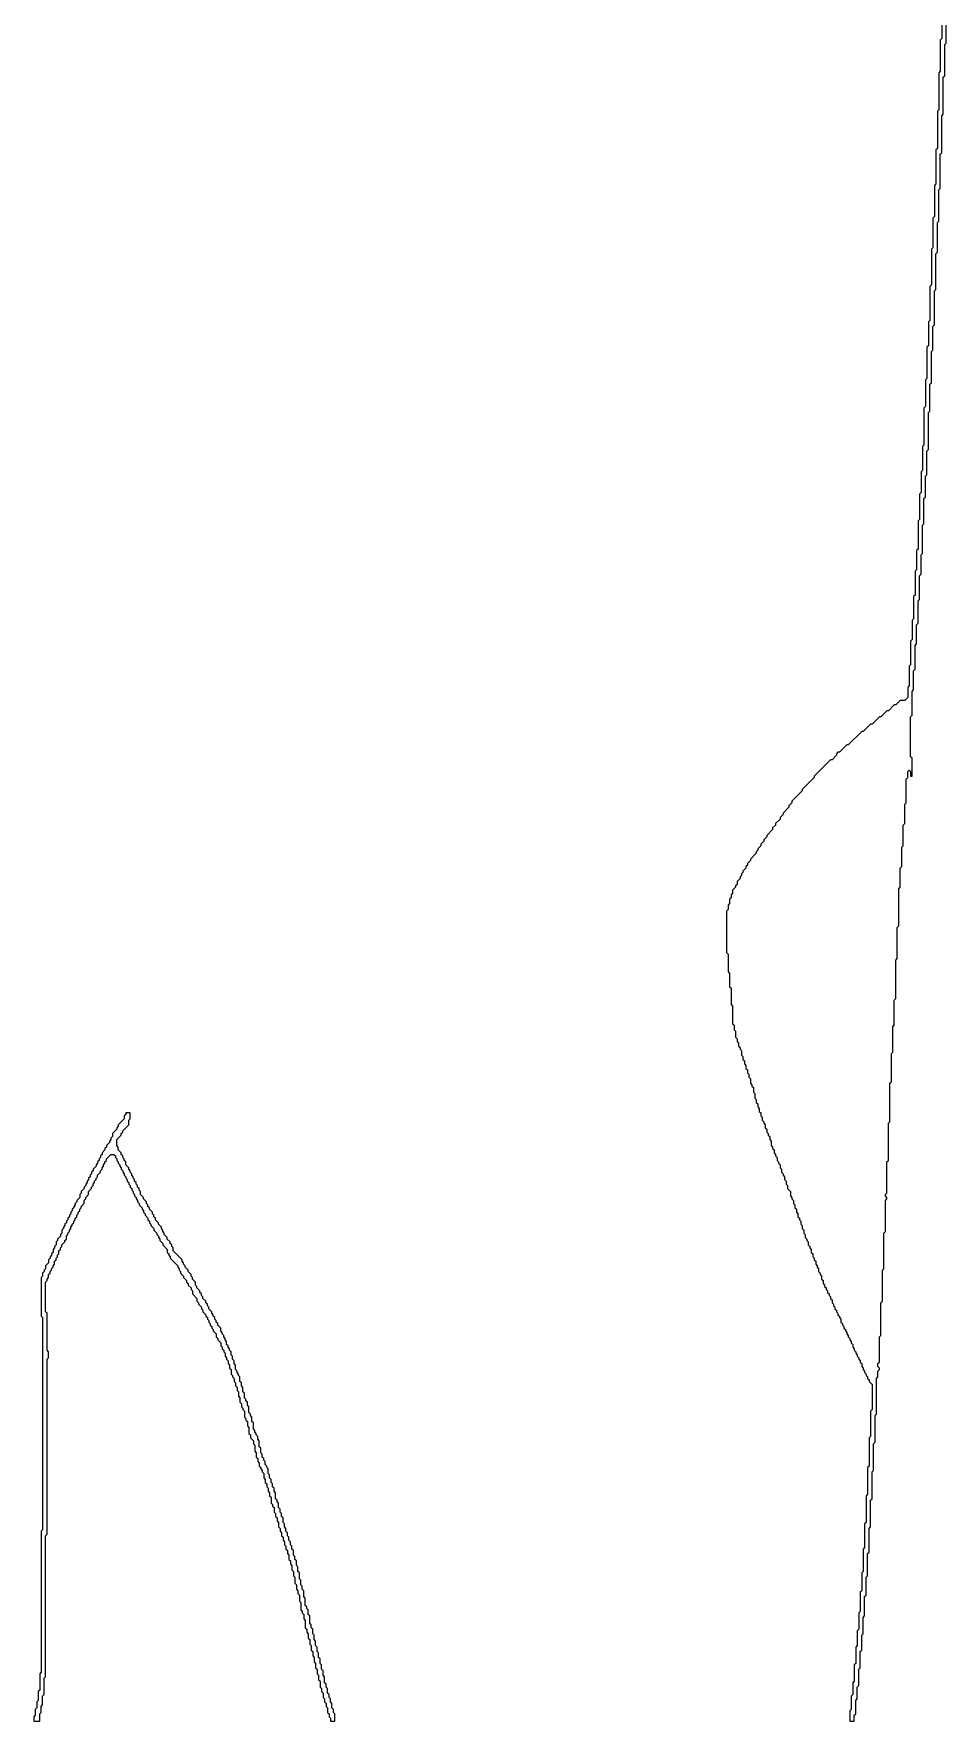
# Model space of a CAD drawing. Header units: metres. Extents: x 0 to 100, y 0 to 128.
# Drawn here: x 19.4 to 34.77, y 0.03 to 28.46 of the extents above; entities that cross this region are included whole.
import ezdxf

# ---------------------------------------------------------------- set-up
doc = ezdxf.new("R2010")
doc.units = ezdxf.units.M

msp = doc.modelspace()

# ---------------------------------------------------------------- linework, layer by layer
msp.add_lwpolyline([(34.7, 28.85), (34.7, 28.375), (34.675, 28.35), (34.675, 27.825), (34.65, 27.8), (34.65, 27.175), (34.625, 27.15), (34.625, 26.525), (34.6, 26.5), (34.6, 25.925), (34.575, 25.9), (34.575, 25.375), (34.55, 25.35), (34.55, 24.85), (34.525, 24.825), (34.525, 24.225), (34.5, 24.2), (34.5, 23.625), (34.475, 23.6), (34.475, 23.2), (34.45, 23.175), (34.45, 22.65), (34.425, 22.625), (34.425, 22.175), (34.4, 22.15), (34.4, 21.525), (34.375, 21.5), (34.375, 21.1), (34.35, 21.075), (34.35, 20.725), (34.325, 20.7), (34.325, 20.275), (34.3, 20.25), (34.3, 19.775), (34.275, 19.75), (34.275, 19.425), (34.25, 19.4), (34.25, 19), (34.225, 18.975), (34.225, 18.6), (34.2, 18.575), (34.2, 18.25), (34.175, 18.225), (34.175, 17.825), (34.15, 17.8), (34.15, 17.475), (34.125, 17.45), (34.125, 17.275), (34.075, 17.225), (34, 17.225), (33.925, 17.15), (33.9, 17.15), (33.8, 17.05), (33.775, 17.05), (33.675, 16.95), (33.65, 16.95), (33.525, 16.825), (33.5, 16.825), (33.375, 16.7), (33.35, 16.7), (33.125, 16.475), (33.1, 16.475), (32.975, 16.35), (32.95, 16.35), (32.925, 16.325), (32.925, 16.3), (32.85, 16.225), (32.825, 16.225), (32.55, 15.95), (32.55, 15.925), (32.35, 15.725), (32.35, 15.7), (32.175, 15.525), (32.175, 15.5), (32.125, 15.45), (32.125, 15.425), (32.025, 15.325), (32.025, 15.3), (31.975, 15.25), (31.975, 15.225), (31.9, 15.15), (31.9, 15.125), (31.85, 15.075), (31.85, 15.05), (31.75, 14.95), (31.75, 14.925), (31.7, 14.875), (31.7, 14.85), (31.65, 14.8), (31.65, 14.775), (31.6, 14.725), (31.6, 14.7), (31.575, 14.675), (31.575, 14.65), (31.475, 14.55), (31.475, 14.525), (31.425, 14.475), (31.425, 14.45), (31.4, 14.425), (31.4, 14.4), (31.35, 14.35), (31.35, 14.325), (31.325, 14.3), (31.325, 14.275), (31.3, 14.25), (31.3, 14.225), (31.25, 14.175), (31.25, 14.125), (31.225, 14.1), (31.225, 14.075), (31.175, 14.025), (31.175, 13.975), (31.15, 13.95), (31.15, 13.9), (31.125, 13.875), (31.125, 13.8), (31.1, 13.775), (31.1, 13.7), (31.075, 13.675), (31.075, 12.975), (31.1, 12.95), (31.1, 12.65), (31.125, 12.625), (31.125, 12.4), (31.15, 12.375), (31.15, 12.1), (31.175, 12.075), (31.175, 11.775), (31.2, 11.75), (31.2, 11.675), (31.225, 11.65), (31.225, 11.55), (31.25, 11.525), (31.25, 11.475), (31.275, 11.45), (31.275, 11.4), (31.3, 11.375), (31.3, 11.35), (31.325, 11.325), (31.325, 11.25), (31.35, 11.225), (31.35, 11.175), (31.375, 11.15), (31.375, 11.1), (31.4, 11.075), (31.4, 11.025), (31.425, 11), (31.425, 10.95), (31.45, 10.925), (31.45, 10.875), (31.475, 10.85), (31.475, 10.775), (31.5, 10.75), (31.5, 10.725), (31.525, 10.7), (31.525, 10.625), (31.55, 10.6), (31.55, 10.525), (31.575, 10.5), (31.575, 10.45), (31.6, 10.425), (31.6, 10.375), (31.625, 10.35), (31.625, 10.3), (31.65, 10.275), (31.65, 10.225), (31.675, 10.2), (31.675, 10.15), (31.7, 10.125), (31.7, 10.1), (31.725, 10.075), (31.725, 10.025), (31.75, 10), (31.75, 9.95), (31.775, 9.925), (31.775, 9.9), (31.8, 9.875), (31.8, 9.825), (31.825, 9.8), (31.825, 9.725), (31.85, 9.7), (31.85, 9.675), (31.875, 9.65), (31.875, 9.6), (31.9, 9.575), (31.9, 9.55), (31.925, 9.525), (31.925, 9.475), (31.95, 9.45), (31.95, 9.425), (31.975, 9.4), (31.975, 9.35), (32, 9.325), (32, 9.275), (32.025, 9.25), (32.025, 9.225), (32.05, 9.2), (32.05, 9.15), (32.075, 9.125), (32.075, 9.075), (32.1, 9.05), (32.1, 9), (32.15, 8.95), (32.15, 8.875), (32.175, 8.85), (32.175, 8.825), (32.2, 8.8), (32.2, 8.75), (32.225, 8.725), (32.225, 8.675), (32.25, 8.65), (32.25, 8.6), (32.275, 8.575), (32.275, 8.525), (32.3, 8.5), (32.3, 8.475), (32.325, 8.45), (32.325, 8.4), (32.35, 8.375), (32.35, 8.325), (32.375, 8.3), (32.375, 8.25), (32.4, 8.225), (32.4, 8.175), (32.425, 8.15), (32.425, 8.125), (32.45, 8.1), (32.45, 8.05), (32.475, 8.025), (32.475, 8), (32.5, 7.975), (32.5, 7.925), (32.525, 7.9), (32.525, 7.85), (32.55, 7.825), (32.55, 7.8), (32.575, 7.775), (32.575, 7.725), (32.6, 7.7), (32.6, 7.675), (32.625, 7.65), (32.625, 7.6), (32.65, 7.575), (32.65, 7.55), (32.675, 7.525), (32.675, 7.475), (32.7, 7.45), (32.7, 7.4), (32.725, 7.375), (32.725, 7.35), (32.75, 7.325), (32.75, 7.3), (32.775, 7.275), (32.775, 7.25), (32.8, 7.225), (32.8, 7.2), (32.825, 7.175), (32.825, 7.15), (32.85, 7.125), (32.85, 7.075), (32.875, 7.05), (32.875, 7.025), (32.9, 7), (32.9, 6.975), (32.925, 6.95), (32.925, 6.925), (32.95, 6.9), (32.95, 6.875), (32.975, 6.85), (32.975, 6.825), (33, 6.8), (33, 6.75), (33.025, 6.725), (33.025, 6.7), (33.05, 6.675), (33.05, 6.65), (33.075, 6.625), (33.075, 6.6), (33.1, 6.575), (33.1, 6.55), (33.125, 6.525), (33.125, 6.5), (33.15, 6.475), (33.15, 6.45), (33.175, 6.425), (33.175, 6.4), (33.2, 6.375), (33.2, 6.325), (33.225, 6.3), (33.225, 6.275), (33.25, 6.25), (33.25, 6.225), (33.275, 6.2), (33.275, 6.175), (33.3, 6.15), (33.3, 6.125), (33.325, 6.1), (33.325, 6.075), (33.35, 6.05), (33.35, 6), (33.375, 5.975), (33.375, 5.95), (33.4, 5.925), (33.4, 5.9), (33.425, 5.875), (33.425, 5.85), (33.45, 5.825), (33.45, 5.8), (33.475, 5.775), (33.475, 5.75), (33.525, 5.7), (33.525, 5.275), (33.5, 5.25), (33.5, 4.825), (33.475, 4.8), (33.475, 4.325), (33.45, 4.3), (33.45, 3.85), (33.425, 3.825), (33.425, 3.375), (33.4, 3.35), (33.4, 2.95), (33.375, 2.925), (33.375, 2.55), (33.35, 2.525), (33.35, 2.225), (33.325, 2.2), (33.325, 1.875), (33.3, 1.85), (33.3, 1.575), (33.275, 1.55), (33.275, 1.3), (33.25, 1.275), (33.25, 1), (33.225, 0.975), (33.225, 0.7), (33.2, 0.675), (33.2, 0.475), (33.175, 0.45), (33.175, 0.225), (33.15, 0.2), (33.15, 0.025), (33.225, 0.025), (33.225, 0.125), (33.25, 0.15), (33.25, 0.375), (33.275, 0.4), (33.275, 0.6), (33.3, 0.625), (33.3, 0.9), (33.325, 0.925), (33.325, 1.2), (33.35, 1.225), (33.35, 1.475), (33.375, 1.5), (33.375, 1.775), (33.4, 1.8), (33.4, 2.125), (33.425, 2.15), (33.425, 2.45), (33.45, 2.475), (33.45, 2.85), (33.475, 2.875), (33.475, 3.275), (33.5, 3.3), (33.5, 3.75), (33.525, 3.775), (33.525, 4.225), (33.55, 4.25), (33.55, 4.7), (33.575, 4.725), (33.575, 5.175), (33.6, 5.2), (33.6, 5.8), (33.625, 5.825), (33.625, 5.925), (33.65, 5.95), (33.65, 5.975), (33.625, 6), (33.625, 6.05), (33.65, 6.075), (33.65, 6.5), (33.675, 6.525), (33.675, 7.075), (33.7, 7.1), (33.7, 7.625), (33.725, 7.65), (33.725, 8.25), (33.75, 8.275), (33.75, 8.8), (33.775, 8.825), (33.775, 8.85), (33.75, 8.875), (33.75, 8.9), (33.775, 8.925), (33.775, 9.45), (33.8, 9.475), (33.8, 10.1), (33.825, 10.125), (33.825, 10.775), (33.85, 10.8), (33.85, 11.275), (33.875, 11.3), (33.875, 11.725), (33.9, 11.75), (33.9, 12.175), (33.925, 12.2), (33.925, 12.85), (33.95, 12.875), (33.95, 13.4), (33.975, 13.425), (33.975, 14.05), (34, 14.075), (34, 14.4), (34.025, 14.425), (34.025, 14.75), (34.05, 14.775), (34.05, 15.125), (34.075, 15.15), (34.075, 15.475), (34.1, 15.5), (34.1, 15.9), (34.125, 15.925), (34.125, 16.025), (34.15, 16.05), (34.175, 16.025), (34.175, 15.95), (34.2, 15.95), (34.2, 16.25), (34.175, 16.275), (34.175, 16.95), (34.2, 16.975), (34.2, 17.375), (34.225, 17.4), (34.225, 17.725), (34.25, 17.75), (34.25, 18.15), (34.275, 18.175), (34.275, 18.5), (34.3, 18.525), (34.3, 18.9), (34.325, 18.925), (34.325, 19.325), (34.35, 19.35), (34.35, 19.675), (34.375, 19.7), (34.375, 20.175), (34.4, 20.2), (34.4, 20.625), (34.425, 20.65), (34.425, 21), (34.45, 21.025), (34.45, 21.425), (34.475, 21.45), (34.475, 22.075), (34.5, 22.1), (34.5, 22.55), (34.525, 22.575), (34.525, 23.1), (34.55, 23.125), (34.55, 23.525), (34.575, 23.55), (34.575, 24.125), (34.6, 24.15), (34.6, 24.75), (34.625, 24.775), (34.625, 25.275), (34.65, 25.3), (34.65, 25.825), (34.675, 25.85), (34.675, 26.425), (34.7, 26.45), (34.7, 27.075), (34.725, 27.1), (34.725, 27.725), (34.75, 27.75), (34.75, 28.275), (34.775, 28.3), (34.775, 28.775)])
msp.add_lwpolyline([(20.95, 10.275), (20.95, 10.25), (20.925, 10.225), (20.925, 10.175), (20.825, 10.075), (20.825, 10.05), (20.8, 10.025), (20.8, 10), (20.725, 9.925), (20.725, 9.875), (20.7, 9.85), (20.7, 9.825), (20.675, 9.8), (20.675, 9.775), (20.625, 9.725), (20.625, 9.7), (20.6, 9.675), (20.6, 9.65), (20.55, 9.6), (20.55, 9.575), (20.525, 9.55), (20.525, 9.525), (20.5, 9.5), (20.5, 9.475), (20.475, 9.45), (20.475, 9.425), (20.45, 9.4), (20.45, 9.375), (20.4, 9.325), (20.4, 9.3), (20.375, 9.275), (20.375, 9.25), (20.35, 9.225), (20.35, 9.2), (20.325, 9.175), (20.325, 9.15), (20.3, 9.125), (20.3, 9.1), (20.275, 9.075), (20.275, 9.05), (20.25, 9.025), (20.25, 9), (20.2, 8.95), (20.2, 8.925), (20.175, 8.9), (20.175, 8.85), (20.125, 8.8), (20.125, 8.775), (20.1, 8.75), (20.1, 8.725), (20.075, 8.7), (20.075, 8.675), (20.05, 8.65), (20.05, 8.625), (20.025, 8.6), (20.025, 8.575), (20, 8.55), (20, 8.525), (19.975, 8.5), (19.975, 8.475), (19.95, 8.45), (19.95, 8.425), (19.925, 8.4), (19.925, 8.375), (19.9, 8.35), (19.9, 8.325), (19.875, 8.3), (19.875, 8.25), (19.85, 8.225), (19.85, 8.2), (19.8, 8.15), (19.8, 8.125), (19.775, 8.1), (19.775, 8.05), (19.75, 8.025), (19.75, 8), (19.725, 7.975), (19.725, 7.925), (19.7, 7.9), (19.7, 7.875), (19.675, 7.85), (19.675, 7.825), (19.65, 7.8), (19.65, 7.75), (19.6, 7.7), (19.6, 7.65), (19.575, 7.625), (19.575, 7.6), (19.55, 7.575), (19.55, 7.525), (19.525, 7.5), (19.525, 6.85), (19.55, 6.825), (19.55, 3.25), (19.525, 3.225), (19.525, 0.85), (19.5, 0.825), (19.5, 0.55), (19.475, 0.525), (19.475, 0.375), (19.45, 0.35), (19.45, 0.25), (19.425, 0.225), (19.425, 0.125), (19.4, 0.1), (19.4, 0.025), (19.5, 0.025), (19.5, 0.15), (19.525, 0.175), (19.525, 0.275), (19.55, 0.3), (19.55, 0.45), (19.575, 0.475), (19.575, 0.75), (19.6, 0.775), (19.6, 3.15), (19.625, 3.175), (19.625, 6.125), (19.65, 6.15), (19.65, 6.25), (19.625, 6.275), (19.625, 6.9), (19.6, 6.925), (19.6, 7.425), (19.625, 7.45), (19.625, 7.475), (19.65, 7.5), (19.65, 7.55), (19.675, 7.575), (19.675, 7.6), (19.7, 7.625), (19.7, 7.65), (19.725, 7.675), (19.725, 7.7), (19.75, 7.725), (19.75, 7.775), (19.775, 7.8), (19.775, 7.825), (19.8, 7.85), (19.8, 7.875), (19.825, 7.9), (19.825, 7.95), (19.85, 7.975), (19.85, 8), (19.875, 8.025), (19.875, 8.05), (19.925, 8.1), (19.925, 8.125), (19.95, 8.15), (19.95, 8.2), (19.975, 8.225), (19.975, 8.25), (20, 8.275), (20, 8.3), (20.025, 8.325), (20.025, 8.35), (20.05, 8.375), (20.05, 8.4), (20.075, 8.425), (20.075, 8.45), (20.1, 8.475), (20.1, 8.5), (20.125, 8.525), (20.125, 8.55), (20.15, 8.575), (20.15, 8.6), (20.175, 8.625), (20.175, 8.65), (20.2, 8.675), (20.2, 8.7), (20.25, 8.75), (20.25, 8.8), (20.275, 8.825), (20.275, 8.85), (20.325, 8.9), (20.325, 8.95), (20.375, 9), (20.375, 9.025), (20.4, 9.05), (20.4, 9.075), (20.425, 9.1), (20.425, 9.125), (20.45, 9.15), (20.45, 9.175), (20.475, 9.2), (20.475, 9.225), (20.525, 9.275), (20.525, 9.3), (20.55, 9.325), (20.55, 9.35), (20.575, 9.375), (20.575, 9.4), (20.6, 9.425), (20.6, 9.45), (20.625, 9.475), (20.625, 9.5), (20.7, 9.575), (20.75, 9.575), (20.775, 9.55), (20.775, 9.525), (20.8, 9.5), (20.8, 9.475), (20.825, 9.45), (20.825, 9.425), (20.85, 9.4), (20.85, 9.375), (20.875, 9.35), (20.875, 9.325), (20.9, 9.3), (20.9, 9.275), (20.925, 9.25), (20.925, 9.225), (20.95, 9.2), (20.95, 9.175), (20.975, 9.15), (20.975, 9.125), (21, 9.1), (21, 9.075), (21.025, 9.05), (21.025, 9.025), (21.05, 9), (21.05, 8.975), (21.075, 8.95), (21.075, 8.925), (21.1, 8.9), (21.1, 8.875), (21.125, 8.85), (21.125, 8.825), (21.15, 8.8), (21.15, 8.775), (21.175, 8.75), (21.175, 8.725), (21.225, 8.675), (21.225, 8.65), (21.25, 8.625), (21.25, 8.6), (21.275, 8.575), (21.275, 8.55), (21.325, 8.5), (21.325, 8.475), (21.35, 8.45), (21.35, 8.425), (21.375, 8.4), (21.375, 8.375), (21.425, 8.325), (21.425, 8.3), (21.475, 8.25), (21.475, 8.225), (21.5, 8.2), (21.5, 8.175), (21.525, 8.15), (21.525, 8.125), (21.575, 8.075), (21.575, 8.05), (21.65, 7.975), (21.65, 7.925), (21.675, 7.9), (21.675, 7.875), (21.7, 7.85), (21.7, 7.825), (21.825, 7.7), (21.825, 7.675), (21.85, 7.65), (21.85, 7.625), (21.875, 7.6), (21.875, 7.575), (21.925, 7.525), (21.925, 7.5), (21.975, 7.45), (21.975, 7.425), (22, 7.4), (22, 7.375), (22.05, 7.325), (22.05, 7.3), (22.075, 7.275), (22.075, 7.225), (22.15, 7.15), (22.15, 7.1), (22.175, 7.075), (22.175, 7.05), (22.225, 7), (22.225, 6.975), (22.25, 6.95), (22.25, 6.925), (22.3, 6.875), (22.3, 6.85), (22.325, 6.825), (22.325, 6.8), (22.35, 6.775), (22.35, 6.75), (22.375, 6.725), (22.375, 6.7), (22.4, 6.675), (22.4, 6.65), (22.425, 6.625), (22.425, 6.6), (22.475, 6.55), (22.475, 6.5), (22.5, 6.475), (22.5, 6.45), (22.55, 6.4), (22.55, 6.35), (22.575, 6.325), (22.575, 6.3), (22.6, 6.275), (22.6, 6.25), (22.625, 6.225), (22.625, 6.175), (22.65, 6.15), (22.65, 6.125), (22.675, 6.1), (22.675, 6.05), (22.7, 6.025), (22.7, 5.975), (22.725, 5.95), (22.725, 5.875), (22.75, 5.85), (22.75, 5.825), (22.775, 5.8), (22.775, 5.75), (22.8, 5.725), (22.8, 5.675), (22.825, 5.65), (22.825, 5.6), (22.85, 5.575), (22.85, 5.5), (22.875, 5.475), (22.875, 5.4), (22.9, 5.375), (22.9, 5.325), (22.925, 5.3), (22.925, 5.275), (22.95, 5.25), (22.95, 5.15), (22.975, 5.125), (22.975, 5.1), (23, 5.075), (23, 5), (23.025, 4.975), (23.025, 4.875), (23.05, 4.85), (23.05, 4.8), (23.1, 4.75), (23.1, 4.7), (23.125, 4.675), (23.125, 4.575), (23.15, 4.55), (23.15, 4.475), (23.175, 4.45), (23.175, 4.4), (23.2, 4.375), (23.2, 4.325), (23.225, 4.3), (23.225, 4.275), (23.25, 4.25), (23.25, 4.225), (23.275, 4.2), (23.275, 4.125), (23.3, 4.1), (23.3, 4.05), (23.325, 4.025), (23.325, 3.975), (23.35, 3.95), (23.35, 3.9), (23.375, 3.875), (23.375, 3.825), (23.4, 3.8), (23.4, 3.7), (23.425, 3.675), (23.425, 3.65), (23.45, 3.625), (23.45, 3.55), (23.475, 3.525), (23.475, 3.475), (23.5, 3.45), (23.5, 3.4), (23.525, 3.375), (23.525, 3.3), (23.55, 3.275), (23.55, 3.225), (23.575, 3.2), (23.575, 3.15), (23.6, 3.125), (23.6, 3.075), (23.625, 3.05), (23.625, 3), (23.65, 2.975), (23.65, 2.925), (23.675, 2.9), (23.675, 2.85), (23.7, 2.825), (23.7, 2.75), (23.725, 2.725), (23.725, 2.675), (23.75, 2.65), (23.75, 2.575), (23.775, 2.55), (23.775, 2.475), (23.8, 2.45), (23.8, 2.35), (23.825, 2.325), (23.825, 2.25), (23.85, 2.225), (23.85, 2.175), (23.875, 2.15), (23.875, 2.05), (23.9, 2.025), (23.9, 1.9), (23.925, 1.875), (23.925, 1.85), (23.95, 1.825), (23.95, 1.75), (23.975, 1.725), (23.975, 1.6), (24, 1.575), (24, 1.525), (24.025, 1.5), (24.025, 1.425), (24.05, 1.4), (24.05, 1.325), (24.075, 1.3), (24.075, 1.225), (24.1, 1.2), (24.1, 1.125), (24.125, 1.1), (24.125, 1.025), (24.15, 1), (24.15, 0.925), (24.175, 0.9), (24.175, 0.825), (24.2, 0.8), (24.2, 0.725), (24.225, 0.7), (24.225, 0.6), (24.25, 0.575), (24.25, 0.525), (24.275, 0.5), (24.275, 0.425), (24.3, 0.4), (24.3, 0.35), (24.325, 0.325), (24.325, 0.275), (24.35, 0.25), (24.35, 0.175), (24.375, 0.15), (24.375, 0.1), (24.4, 0.075), (24.4, 0.025), (24.475, 0.025), (24.475, 0.15), (24.45, 0.175), (24.45, 0.225), (24.425, 0.25), (24.425, 0.325), (24.4, 0.35), (24.4, 0.4), (24.375, 0.425), (24.375, 0.475), (24.35, 0.5), (24.35, 0.575), (24.325, 0.6), (24.325, 0.65), (24.3, 0.675), (24.3, 0.775), (24.275, 0.8), (24.275, 0.875), (24.25, 0.9), (24.25, 0.975), (24.225, 1), (24.225, 1.075), (24.2, 1.1), (24.2, 1.175), (24.175, 1.2), (24.175, 1.275), (24.15, 1.3), (24.15, 1.375), (24.125, 1.4), (24.125, 1.475), (24.1, 1.5), (24.1, 1.575), (24.075, 1.6), (24.075, 1.65), (24.05, 1.675), (24.05, 1.8), (24.025, 1.825), (24.025, 1.9), (24, 1.925), (24, 1.95), (23.975, 1.975), (23.975, 2.1), (23.95, 2.125), (23.95, 2.225), (23.925, 2.25), (23.925, 2.3), (23.9, 2.325), (23.9, 2.4), (23.875, 2.425), (23.875, 2.525), (23.85, 2.55), (23.85, 2.625), (23.825, 2.65), (23.825, 2.725), (23.8, 2.75), (23.8, 2.8), (23.775, 2.825), (23.775, 2.9), (23.75, 2.925), (23.75, 2.975), (23.725, 3), (23.725, 3.05), (23.7, 3.075), (23.7, 3.125), (23.675, 3.15), (23.675, 3.2), (23.65, 3.225), (23.65, 3.275), (23.625, 3.3), (23.625, 3.35), (23.6, 3.375), (23.6, 3.45), (23.575, 3.475), (23.575, 3.525), (23.55, 3.55), (23.55, 3.6), (23.525, 3.625), (23.525, 3.7), (23.5, 3.725), (23.5, 3.75), (23.475, 3.775), (23.475, 3.875), (23.45, 3.9), (23.45, 3.95), (23.425, 3.975), (23.425, 4.025), (23.4, 4.05), (23.4, 4.1), (23.375, 4.125), (23.375, 4.175), (23.35, 4.2), (23.35, 4.275), (23.325, 4.3), (23.325, 4.325), (23.3, 4.35), (23.3, 4.4), (23.275, 4.425), (23.275, 4.45), (23.25, 4.475), (23.25, 4.525), (23.225, 4.55), (23.225, 4.625), (23.2, 4.65), (23.2, 4.75), (23.175, 4.775), (23.175, 4.825), (23.15, 4.85), (23.15, 4.875), (23.125, 4.9), (23.125, 4.925), (23.1, 4.95), (23.1, 5.05), (23.075, 5.075), (23.075, 5.15), (23.05, 5.175), (23.05, 5.2), (23.025, 5.225), (23.025, 5.325), (23, 5.35), (23, 5.4), (22.975, 5.425), (22.975, 5.45), (22.95, 5.475), (22.95, 5.55), (22.925, 5.575), (22.925, 5.65), (22.9, 5.675), (22.9, 5.725), (22.875, 5.75), (22.875, 5.825), (22.85, 5.85), (22.85, 5.875), (22.825, 5.9), (22.825, 5.925), (22.8, 5.95), (22.8, 6.025), (22.775, 6.05), (22.775, 6.1), (22.75, 6.125), (22.75, 6.175), (22.725, 6.2), (22.725, 6.25), (22.7, 6.275), (22.7, 6.3), (22.675, 6.325), (22.675, 6.35), (22.65, 6.375), (22.65, 6.425), (22.625, 6.45), (22.625, 6.475), (22.6, 6.5), (22.6, 6.525), (22.575, 6.55), (22.575, 6.575), (22.55, 6.6), (22.55, 6.65), (22.5, 6.7), (22.5, 6.725), (22.475, 6.75), (22.475, 6.775), (22.45, 6.8), (22.45, 6.825), (22.425, 6.85), (22.425, 6.875), (22.4, 6.9), (22.4, 6.925), (22.35, 6.975), (22.35, 7), (22.325, 7.025), (22.325, 7.05), (22.3, 7.075), (22.3, 7.1), (22.25, 7.15), (22.25, 7.175), (22.225, 7.2), (22.225, 7.225), (22.2, 7.25), (22.2, 7.275), (22.15, 7.325), (22.15, 7.35), (22.125, 7.375), (22.125, 7.425), (22.075, 7.475), (22.075, 7.5), (22.05, 7.525), (22.05, 7.55), (22, 7.6), (22, 7.625), (21.95, 7.675), (21.95, 7.7), (21.925, 7.725), (21.925, 7.75), (21.9, 7.775), (21.9, 7.8), (21.75, 7.95), (21.75, 8), (21.725, 8.025), (21.725, 8.05), (21.7, 8.075), (21.7, 8.1), (21.65, 8.15), (21.65, 8.175), (21.6, 8.225), (21.6, 8.25), (21.575, 8.275), (21.575, 8.3), (21.55, 8.325), (21.55, 8.35), (21.5, 8.4), (21.5, 8.425), (21.45, 8.475), (21.45, 8.5), (21.425, 8.525), (21.425, 8.55), (21.4, 8.575), (21.4, 8.6), (21.35, 8.65), (21.35, 8.675), (21.325, 8.7), (21.325, 8.725), (21.3, 8.75), (21.3, 8.775), (21.25, 8.825), (21.25, 8.85), (21.2, 8.9), (21.2, 8.95), (21.175, 8.975), (21.175, 9), (21.15, 9.025), (21.15, 9.05), (21.125, 9.075), (21.125, 9.1), (21.1, 9.125), (21.1, 9.15), (21.075, 9.175), (21.075, 9.2), (21.05, 9.225), (21.05, 9.25), (21.025, 9.275), (21.025, 9.3), (21, 9.325), (21, 9.35), (20.95, 9.4), (20.95, 9.45), (20.925, 9.475), (20.925, 9.5), (20.9, 9.525), (20.9, 9.55), (20.875, 9.575), (20.875, 9.6), (20.825, 9.65), (20.825, 9.7), (20.8, 9.725), (20.8, 9.825), (20.875, 9.9), (20.875, 9.925), (20.9, 9.95), (20.9, 9.975), (21, 10.075), (21, 10.15), (21.025, 10.175), (21.025, 10.275)], close=True)

doc.saveas('drawing.dxf')
